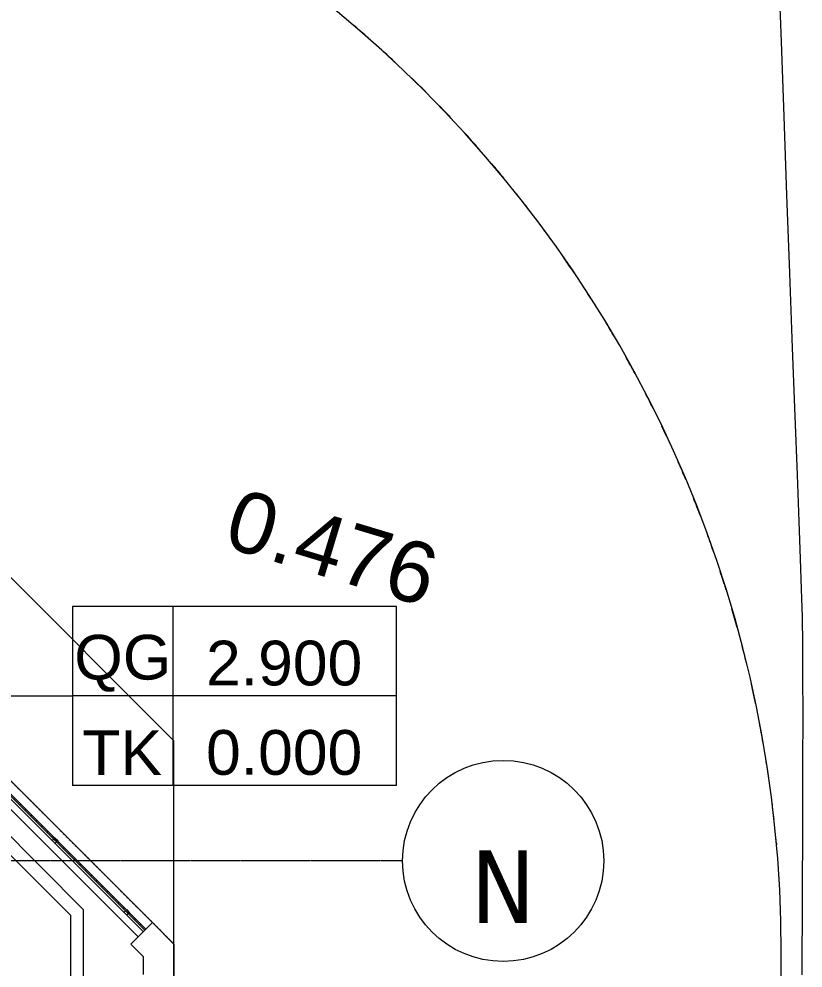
# Model space of a CAD drawing. Header units: millimetres. Extents: x -24439 to 198341, y -52871 to 149926.
# Drawn here: x 133276 to 140993, y 77183 to 86525 of the extents above; entities that cross this region are included whole.
import ezdxf

# ---------------------------------------------------------------- set-up
doc = ezdxf.new("R2010")
doc.units = ezdxf.units.MM
for name, pattern in [('Double dash', [41.999998, 12, -6, 6, -6, 6, -6]), ('Grid Line', [22.225, 12.7, -3.175, 3.175, -3.175]), ('NET VAN', [1.06, 0.53, -0.53])]:
    doc.linetypes.add(name, pattern=pattern)
for name, color, linetype, lineweight in [('A-ANNO-NOTE', 131, 'Continuous', 9), ('A-DETL-GENF-2', 9, 'NET VAN', 9), ('A-FLOR', 192, 'Continuous', 9), ('A-FLOR-HRAL', 11, 'Continuous', 9), ('A-WALL', 113, 'Continuous', 9), ('C-PROP-LINE', 91, 'Double dash', 18), ('G-IMPT-1', 9, 'Continuous', 9), ('G-IMPT-6', 7, 'Continuous', 9), ('S-COLS', 52, 'Continuous', 9), ('S-GRID-1', 1, 'Grid Line', 9), ('S-GRID-IDEN', 1, 'Continuous', 9)]:
    doc.layers.add(name, color=color, linetype=linetype, lineweight=lineweight)
doc.styles.add('Arial_1', font='arial_0.ttf', dxfattribs={"height": 600})
doc.styles.add('Arial_6', font='arial_0.ttf', dxfattribs={"height": 2})
doc.styles.add('Arial_7', font='arial_0.ttf', dxfattribs={"height": 440})
doc.styles.add('Tahoma_B', font='tahomabd_0.ttf', dxfattribs={"height": 715})

# ---------------------------------------------------------------- blocks, each defined once
blk = doc.blocks.new('NBS_CLDPhysicalSecuritySystems_MtlMeshPnlFncngSym_CLDModsecSecurusS3_InfillPanel - NBS_CLDPhysicalSecuritySystems_MtlMeshPnlFncngSym_CLDModsecSecurusS2_InfillPanel-2369458-TKCS_MB ĐỊNH VỊ CAO ĐỘ THIẾT KẾ')
at = {"layer": 'A-FLOR-HRAL'}
h = blk.add_hatch(dxfattribs=at)
h.set_pattern_fill('FP_7', color=256, style=0, pattern_type=2)
h.set_pattern_definition([(180, (609.6, 0), (-2e-15, 13), []), (90, (609.6, 0), (76, -5e-15), [])])
h.paths.add_polyline_path([(4482.8, -6), (4482.8, 6), (0, 6), (0, -6), (4464.6, -6)])
for p, q in [((0, 6), (4482.8, 6)), ((214, 11), (254, 11)), ((214, 6), (214, 11)), ((254, 6), (214, 6)), ((254, 11), (254, 6)), ((1214, 11), (1254, 11)), ((1214, 6), (1214, 11)), ((1254, 6), (1214, 6)), ((1254, 11), (1254, 6)), ((2214, 11), (2254, 11)), ((2214, 6), (2214, 11)), ((2254, 6), (2214, 6)), ((2254, 11), (2254, 6)), ((3214, 11), (3254, 11)), ((3214, 6), (3214, 11)), ((3254, 6), (3214, 6)), ((3254, 11), (3254, 6)), ((4214, 11), (4254, 11)), ((4214, 6), (4214, 11)), ((4254, 6), (4214, 6)), ((4254, 11), (4254, 6)), ((4482.8, -6), (0, -6)), ((0, -27), (218, -27)), ((214, -6), (254, -6)), ((214, -23), (214, -6)), ((250, -27), (218, -27)), ((250, -27), (1218, -27)), ((254, -6), (254, -23)), ((1214, -6), (1254, -6)), ((1214, -23), (1214, -6)), ((1250, -27), (1218, -27)), ((1250, -27), (2218, -27)), ((1254, -6), (1254, -23)), ((2214, -6), (2254, -6)), ((2214, -23), (2214, -6)), ((2250, -27), (2218, -27)), ((2250, -27), (3218, -27)), ((2254, -6), (2254, -23)), ((3214, -6), (3254, -6)), ((3214, -23), (3214, -6)), ((3250, -27), (3218, -27)), ((3250, -27), (4218, -27)), ((3254, -6), (3254, -23)), ((4214, -6), (4254, -6)), ((4214, -23), (4214, -6)), ((4250, -27), (4218, -27)), ((4250, -27), (4482.8, -27)), ((4254, -6), (4254, -23))]:
    blk.add_line(p, q, dxfattribs=at)
for centre, start, end in [((218, -23), 180, 270), ((250, -23), 270, 0), ((1218, -23), 180, 270), ((1250, -23), 270, 0), ((2218, -23), 180, 270), ((2250, -23), 270, 0), ((3218, -23), 180, 270), ((3250, -23), 270, 360), ((4218, -23), 180, 270), ((4250, -23), 270, 0)]:
    blk.add_arc(centre, 4, start, end, dxfattribs=at)
blk = doc.blocks.new('Family - ___-1476882-TKCS_MB ĐỊNH VỊ CAO ĐỘ THIẾT KẾ')
at = {"layer": 'C-PROP-LINE'}
for p, q in [((127801.6, 84418.2), (134801.5, 77418.4)), ((134801.5, 77418.4), (134801.5, 7888.2))]:
    blk.add_line(p, q, dxfattribs=at)
blk = doc.blocks.new('NCV_TKCS_251209_TONG THE HIEN TRANG SAN DUONG - NCV_TKCS_HIEN TRANG_251209a_dwg-1612995-TKCS_MB ĐỊNH VỊ CAO ĐỘ THIẾT KẾ')
at = {"layer": 'G-IMPT-1', "flags": 128}
blk.add_lwpolyline([(563606571.6, 1145060167.8), (563606352.2, 1145060908.1), (563606151.2, 1145061583.4), (563605978.3, 1145062161.9), (563605840.3, 1145062622.3), (563605730.4, 1145062985.3), (563605638.9, 1145063282.1), (563605555.6, 1145063544.1), (563605470.7, 1145063802.3), (563605374.3, 1145064088.2), (563605256.3, 1145064432.9), (563605106.8, 1145064867.6), (563604919.3, 1145065413.4), (563604700.8, 1145066050.4), (563604461.8, 1145066748.3), (563604212.5, 1145067477), (563603963.4, 1145068206.3), (563603724.9, 1145068906.1), (563603507.4, 1145069546.2)], dxfattribs=at)
blk.add_lwpolyline([(563620038.2, 1144994014.5), (563599985.9, 1145060590.2), (563591264.5, 1145065274), (563500590.2, 1145037963.3), (563495906.4, 1145029241.9), (563515958.7, 1144962666.2)], close=True, dxfattribs=at)
at = {"layer": 'G-IMPT-6', "insert": (563599879, 1145063164.2), "char_height": 600, "width": 2511.846, "attachment_point": 1, "line_spacing_factor": 0.941778, "style": 'Arial_1'}
blk.add_mtext('0.476', dxfattribs=at)
blk = doc.blocks.new('NCV_TKCS_251209_TONG THE HIEN TRANG SAN DUONG - NCV_TKCS_251209_TONG THE HIEN TRANG SAN DUONG-1605292-TKCS_MB ĐỊNH VỊ CAO ĐỘ THIẾT KẾ')
at = {"rotation": 343.2379237072182}
blk.add_blockref('NCV_TKCS_251209_TONG THE HIEN TRANG SAN DUONG - NCV_TKCS_HIEN TRANG_251209a_dwg-1612995-TKCS_MB ĐỊNH VỊ CAO ĐỘ THIẾT KẾ', (-869777547.7, -933796958.8), dxfattribs=at)
blk = doc.blocks.new('Grid - M_Grid Head - Circle-353313-TKCS_MB ĐỊNH VỊ CAO ĐỘ THIẾT KẾ')
at = {"layer": 'S-GRID-IDEN'}
blk.add_circle((0, 0), 4.5, dxfattribs=at)
blk = doc.blocks.new('GHI CHU CAO DO THIET KE - GHI CHÚ CAO ĐỘ THIẾT KẾ-1513209-TKCS_MB ĐỊNH VỊ CAO ĐỘ THIẾT KẾ')
at = {"layer": 'A-ANNO-NOTE'}
for p, q in [((0, 8), (0, 0)), ((14.5, 8), (0, 8)), ((4.5, 8), (4.5, 0)), ((14.5, 0), (14.5, 8)), ((14.5, 4), (0, 4)), ((14.5, 0), (0, 0))]:
    blk.add_line(p, q, dxfattribs=at)
at = {"layer": 'A-ANNO-NOTE', "char_height": 2, "attachment_point": 5, "line_spacing_factor": 0.936439, "style": 'Arial_6'}
for s, insert, width in [('\\pt0.5,1,1.5,2,2.5,3,3.5,4,4.5,5,5.5,6,6.5,7,7.5,8,8.5,9,9.5,10,10.5,11,11.5,12,12.5,13,13.5,14,14.5,15,15.5,16;QG', (2.255, 5.459), 4.63), ('\\pt0.5,1,1.5,2,2.5,3,3.5,4,4.5,5,5.5,6,6.5,7,7.5,8,8.5,9,9.5,10,10.5,11,11.5,12,12.5,13,13.5,14,14.5,15,15.5,16;TK', (2.229, 1.459), 4.5)]:
    blk.add_mtext(s, dxfattribs=dict(at, insert=insert, width=width))

msp = doc.modelspace()

# ---------------------------------------------------------------- linework, layer by layer
at = {"layer": 'A-ANNO-NOTE'}
msp.add_line((132069.9, 79860.8), (133801.5, 79860.8), dxfattribs=at)
at = {"layer": 'A-FLOR'}
for p, q in [((133911.5, 77756.8), (128221.4, 83442.9)), ((128167.5, 83316.9), (133781.5, 77703)), ((140731.1, 78411.8), (140731.1, 78399.5)), ((133911.5, 62086.3), (133911.5, 77756.8)), ((133781.5, 77703), (133781.5, 62086.3)), ((140779.3, -3771.3), (140779.3, 77336.3))]:
    msp.add_line(p, q, dxfattribs=at)
for start, end in [(360, 90), (48.60384, 49.50356), (46.76223, 47.66282), (44.92069, 45.82207), (43.07922, 43.98132), (41.2378, 42.14057), (39.39643, 40.29982), (37.5551, 38.45907), (35.71382, 36.61832), (33.87257, 34.77758), (32.03135, 32.93683), (30.19016, 31.09608), (28.349, 29.25533), (26.50786, 27.41458), (24.66675, 25.57383), (22.82566, 23.73308), (20.98458, 21.89233), (19.14353, 20.05158), (17.30248, 18.21083), (15.46146, 16.37008), (13.62045, 14.52933), (11.77945, 12.68858), (9.93846, 10.84783), (8.09748, 9.00707), (6.25652, 7.16632), (5.1419, 5.32557)]:
    msp.add_arc((128779.3, 77336.3), 12000, start, end, dxfattribs=at)
at = {"layer": 'A-WALL'}
for p, q in [((131419.6, 80800.2), (134589.5, 77630.4)), ((134448.1, 77488.9), (131278.2, 80658.8))]:
    msp.add_line(p, q, dxfattribs=at)
at = {"layer": 'S-COLS'}
for p, q in [((134377.4, 77418.2), (134589.5, 77630.4)), ((134589.5, 77630.4), (134801.6, 77418.2)), ((134501.6, 77294), (134377.4, 77418.2)), ((134801.6, 77418.2), (134801.6, 77118.2)), ((134501.6, 77118.2), (134501.6, 77294))]:
    msp.add_line(p, q, dxfattribs=at)
at = {"layer": 'S-GRID-1'}
msp.add_line((137051.8, 78236.9), (131551.8, 78236.9), dxfattribs=at)

# ---------------------------------------------------------------- block references
at = {"layer": 'A-ANNO-NOTE', "xscale": 220, "yscale": 220, "zscale": 220}
msp.add_blockref('GHI CHU CAO DO THIET KE - GHI CHÚ CAO ĐỘ THIẾT KẾ-1513209-TKCS_MB ĐỊNH VỊ CAO ĐỘ THIẾT KẾ', (133801.5, 78980.8), dxfattribs=at)
at = {"layer": 'A-DETL-GENF-2'}
msp.add_blockref('NCV_TKCS_251209_TONG THE HIEN TRANG SAN DUONG - NCV_TKCS_251209_TONG THE HIEN TRANG SAN DUONG-1605292-TKCS_MB ĐỊNH VỊ CAO ĐỘ THIẾT KẾ', (26103.5, 9888.2), dxfattribs=at)
at = {"layer": 'A-FLOR-HRAL', "rotation": 315.0000000000001}
msp.add_blockref('NBS_CLDPhysicalSecuritySystems_MtlMeshPnlFncngSym_CLDModsecSecurusS3_InfillPanel - NBS_CLDPhysicalSecuritySystems_MtlMeshPnlFncngSym_CLDModsecSecurusS2_InfillPanel-2369458-TKCS_MB ĐỊNH VỊ CAO ĐỘ THIẾT KẾ', (131348.9, 80729.5), dxfattribs=at)
at = {"layer": 'C-PROP-LINE'}
msp.add_blockref('Family - ___-1476882-TKCS_MB ĐỊNH VỊ CAO ĐỘ THIẾT KẾ', (0, 0), dxfattribs=at)
at = {"layer": 'S-GRID-IDEN', "xscale": 219.9999999999998, "yscale": 219.9999999999998, "zscale": 219.9999999999998, "rotation": 89.99999999999982}
msp.add_blockref('Grid - M_Grid Head - Circle-353313-TKCS_MB ĐỊNH VỊ CAO ĐỘ THIẾT KẾ', (138041.8, 78236.9), dxfattribs=at)

# ---------------------------------------------------------------- texts
at = {"layer": 'A-ANNO-NOTE', "char_height": 440, "width": 1586.2, "attachment_point": 5, "line_spacing_factor": 0.936439, "style": 'Arial_7'}
for s, insert in [('\\pt2794,5588,8382,11176,13970,16764,19558,22352,25146,27940,30734,33528,36322,39116,41910,44704,47498,50292,53086,55880,58674,61468,64262,67056,69850,72644,75438,78232,81026,83820,86614,89408;2.900', (135886.2, 80181.7)), ('\\pt2794,5588,8382,11176,13970,16764,19558,22352,25146,27940,30734,33528,36322,39116,41910,44704,47498,50292,53086,55880,58674,61468,64262,67056,69850,72644,75438,78232,81026,83820,86614,89408;0.000', (135886.2, 79301.7))]:
    msp.add_mtext(s, dxfattribs=dict(at, insert=insert))

# ---------------------------------------------------------------- next in the draw order: texts
at = {"layer": 'S-GRID-IDEN', "insert": (138039.8, 77984.9), "char_height": 715, "width": 772.2, "attachment_point": 5, "line_spacing_factor": 0.996129, "style": 'Tahoma_B', "bg_fill": 3, "box_fill_scale": 1.25, "bg_fill_color": 256, "bg_fill_true_color": 13158600, "bg_fill_transparency": 0}
msp.add_mtext('\\pt2793.99835,5587.9967,8382.0022,11176.00055,13969.9989,16763.99725,19558.00275,22352.0011,25145.99945,27939.9978,30734.0033,33528.00165,36322,39115.99835,41909.9967,44704.0022,47498.00055,50291.9989,53085.99725,55880.00275,58674.0011,61467.99945,64261.9978,67056.0033,69850.00165,72644,75437.99835,78231.9967,81026.0022,83820.00055,86613.9989,89407.99725;N', dxfattribs=at)

doc.saveas('drawing.dxf')
